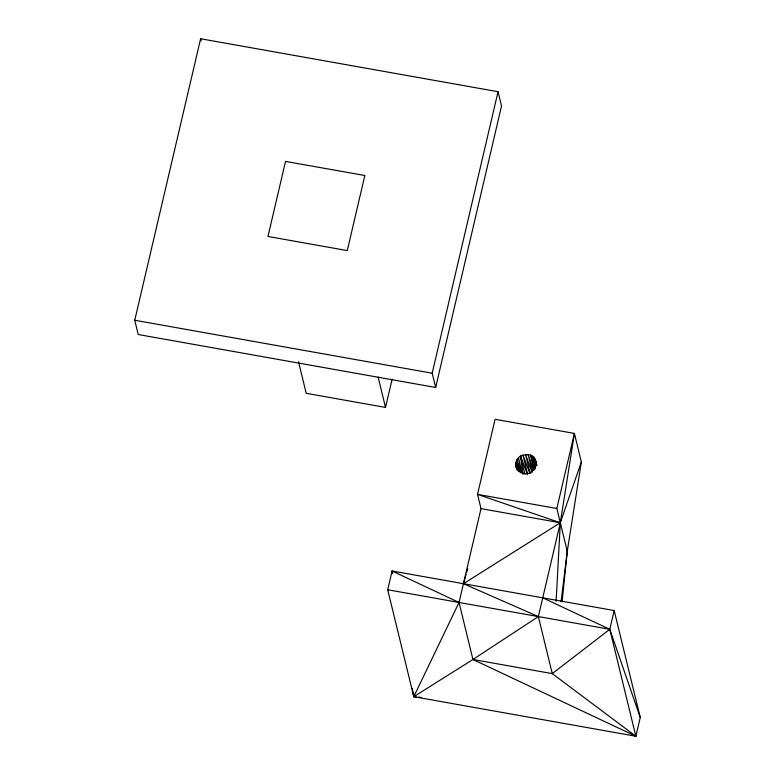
<?xml version="1.0" encoding="UTF-8"?>
<svg xmlns="http://www.w3.org/2000/svg" width="775" height="775" viewBox="0 0 775 775"><rect width="100%" height="100%" fill="white"/><g stroke="black" fill="none" stroke-linecap="round" stroke-linejoin="round"><path stroke-width="1.16" d="M556.13 601.206L560.315 522.757L574.411 433.428L495.089 419.304L477.526 494.373L481.004 508.632L459.042 602.466L413.772 696.696L635.858 736.25L640.247 717.485L614.178 610.545L392.092 570.991L387.703 589.756L413.772 696.696L416.185 696.919M562.088 601.855L567.271 551.267L581.357 461.948L574.411 433.428L556.837 508.497L567.271 551.267L561.09 601.652M134.753 320.259L200.618 38.75L498.054 91.721L501.532 105.981L435.666 387.481L138.231 334.519L134.753 320.259L432.188 373.221L435.666 387.481M298.501 361.751L306.202 393.303L385.514 407.427L392.102 379.275M432.188 373.221L498.054 91.721M581.357 461.948L560.315 522.757L538.363 616.59L472.944 659.496L413.772 696.696L414.325 694.352M614.178 610.545L609.789 629.31L635.858 736.25L472.944 659.496L459.042 602.466L392.092 570.991L392.499 573.364M635.858 736.25L552.265 673.62L538.363 616.59L463.44 583.701L466.075 574.411M466.734 572.086L467.722 568.598M527.281 474.029L520.509 456.02C515.908 458.742 514.92 464.622 516.828 469.311L516.286 467.063C532.183 490.062 548.458 446.729 520.509 456.02L523.057 474.455M463.44 583.701L560.315 522.757L477.526 494.373L556.837 508.497M418.587 697.142L420.999 697.364M481.004 508.632L560.315 522.757M387.703 589.756L609.789 629.31L640.247 717.485M472.944 659.496L552.265 673.62L609.789 629.31L542.752 597.825M529.916 473.573L522.912 454.886L527.572 474.029M532.134 472.508L525.518 454.382L530.187 473.515M533.558 470.028L528.163 454.518L532.28 471.403M535.089 468.943L530.652 455.293L534.217 469.931M535.787 466.618L532.822 456.659L535.573 467.916M536.668 465.407L536.106 463.179L536.658 465.426M536.746 465.242L535.651 460.738L536.61 465.242M534.527 458.509L536.174 465.271M520.509 456.02L524.898 474.029M522.321 473.438L518.475 457.676L520.877 472.934M519.977 472.149L516.954 459.769L519.114 471.646M518.243 471.142L516.053 462.132L517.71 470.096M378.103 377.037L385.514 407.427M392.092 570.991L392.663 573.345M200.618 38.75L201.151 40.939M412.339 688.394L413.772 696.696M567.116 548.855L567.271 551.267M285.529 161.394L267.966 236.462L347.278 250.587L364.841 175.518L285.529 161.394M516.915 469.127L515.821 464.622L516.906 469.156"/></g></svg>
